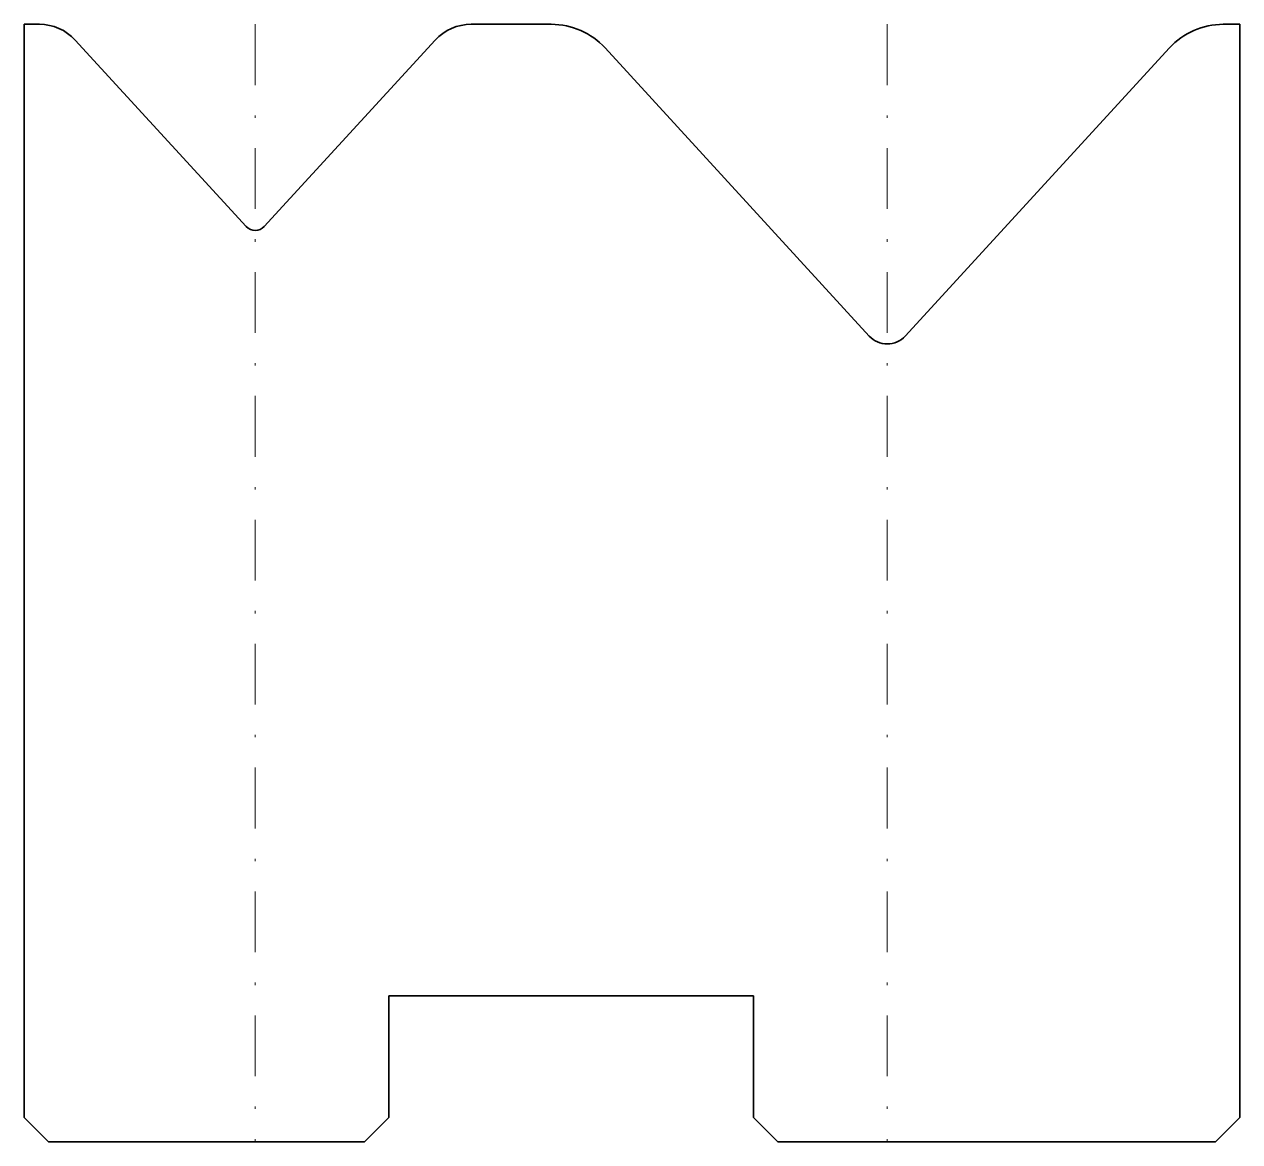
# Model space of a CAD drawing. Header units: millimetres. Extents: x -9.5 to 40.5, y -46 to 0.
import ezdxf

# ---------------------------------------------------------------- set-up
doc = ezdxf.new("R2010")
doc.units = ezdxf.units.MM
doc.header["$LTSCALE"] = 5
doc.linetypes.add('AUSGEZOGEN', pattern=[0])
doc.linetypes.add('DASHDOT', pattern=[1, 0.5, -0.25, 0, -0.25])
doc.layers.add('2', color=7, linetype='Continuous')

msp = doc.modelspace()

# ---------------------------------------------------------------- linework, layer by layer
at = {"layer": '2', "color": 7, "linetype": 'AUSGEZOGEN', "lineweight": 35}
for p, q in [((-9.5, -45), (-9.5, 0)), ((-9.5, 0), (-8.88, 0)), ((8.88, 0), (12.18, 0)), ((39.82, 0), (40.5, 0)), ((40.5, 0), (40.5, -45)), ((-7.405, -0.649), (-0.369, -8.328)), ((0.369, -8.328), (7.405, -0.649)), ((14.392, -0.973), (25.263, -12.837)), ((26.737, -12.837), (37.608, -0.973)), ((20.5, -40), (5.5, -40)), ((5.5, -40), (5.5, -45)), ((20.5, -45), (20.5, -40)), ((-8.5, -46), (-9.5, -45)), ((5.5, -45), (4.5, -46)), ((21.5, -46), (20.5, -45)), ((40.5, -45), (39.5, -46)), ((-8.5, -46), (4.5, -46)), ((39.5, -46), (21.5, -46))]:
    msp.add_line(p, q, dxfattribs=at)
at = {"layer": '2', "color": 7, "linetype": 'DASHDOT', "lineweight": 18}
for p, q in [((0, 0), (0, -46)), ((26, 0), (26, -46))]:
    msp.add_line(p, q, dxfattribs=at)
at = {"layer": '2', "color": 7, "linetype": 'AUSGEZOGEN', "lineweight": 35}
for centre, radius, start, end in [((-8.88, -2), 2, 42.5, 90), ((8.88, -2), 2, 90, 137.5), ((12.18, -3), 3, 42.5, 90), ((39.82, -3), 3, 90, 137.5), ((0, -7.99), 0.5, 222.5, 317.5), ((26, -12.161), 1, 222.5, 317.5)]:
    msp.add_arc(centre, radius, start, end, dxfattribs=at)

doc.saveas('drawing.dxf')
